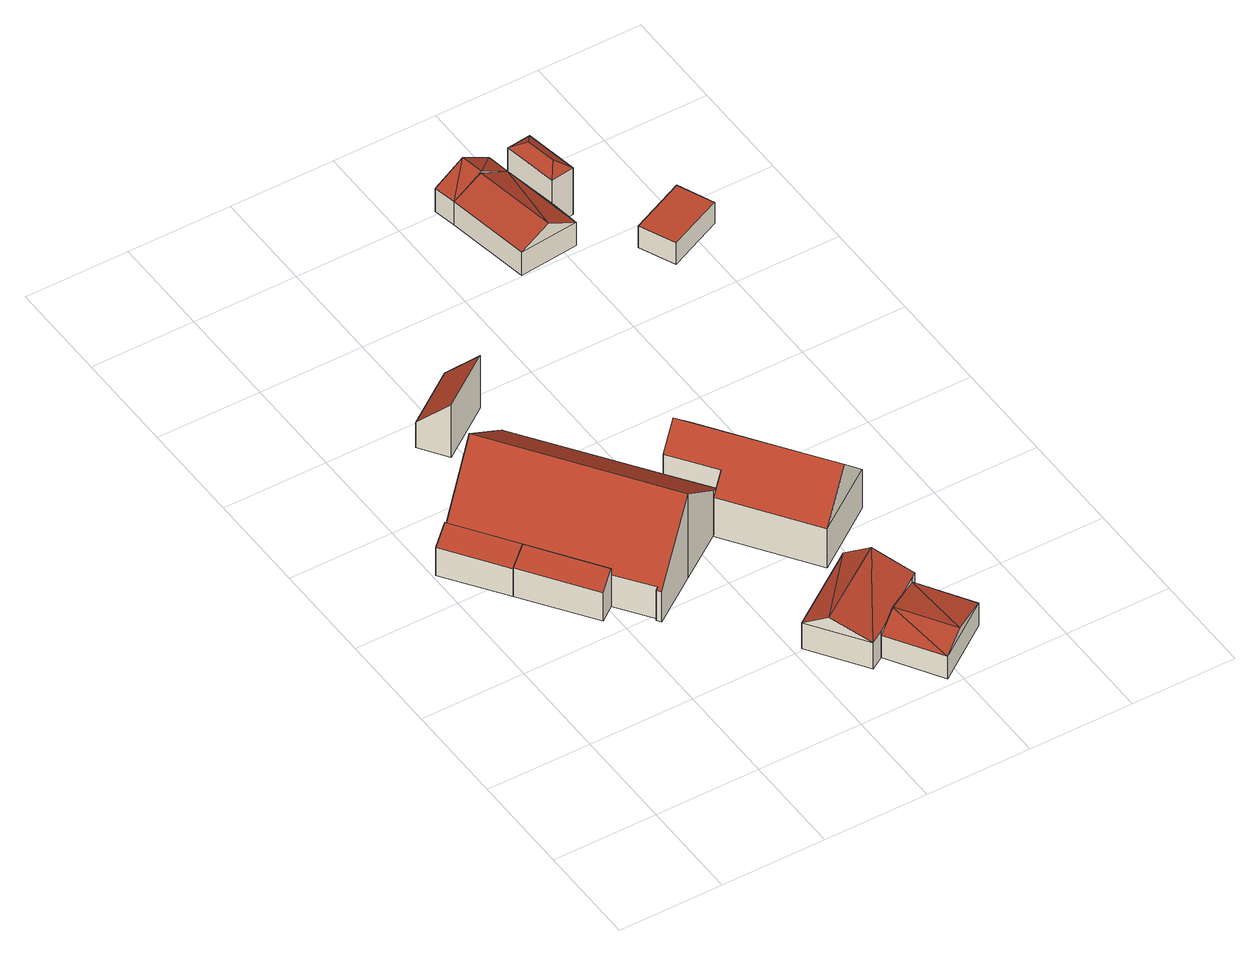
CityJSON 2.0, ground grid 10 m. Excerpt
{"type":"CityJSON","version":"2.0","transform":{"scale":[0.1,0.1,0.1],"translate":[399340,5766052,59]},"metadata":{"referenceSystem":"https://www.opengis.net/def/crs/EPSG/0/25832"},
"CityObjects":{
"building1":{"type":"Building","attributes":{"Gemeindeschluessel":"05566004","Geometrietyp2DReferenz":"3000","function":"51009_1610","roofType":"2100","measuredHeight":4.31},"geometry":[{"type":"Solid","lod":"2","boundaries":[[[[0,1,2,3]],[[4,5,1,0]],[[6,7,5,4]],[[3,2,7,6]],[[4,0,3,6]],[[1,5,7,2]]]],"semantics":{"surfaces":[{"type":"WallSurface"},{"type":"RoofSurface"},{"type":"GroundSurface"}],"values":[[0,0,0,0,1,2]]}}]},
"building2":{"type":"Building","attributes":{"name":"Eilers","Gemeindeschluessel":"05566004","Geometrietyp2DReferenz":"3000","function":"31001_1100"},"address":[{"country":"Germany","locality":"Altenberge","thoroughfareNumber":"117","thoroughfareName":"Hansell"}],"children":["building2-1","building2-2"]},
"building2-1":{"type":"BuildingPart","attributes":{"roofType":"3100","measuredHeight":9.37},"parents":["building2"],"geometry":[{"type":"Solid","lod":"2","boundaries":[[[[8,5,9,10]],[[11,1,5,8]],[[12,13,14,15]],[[16,17,13,12]],[[18,19,17,16]],[[20,21,19,18]],[[22,23,21,20]],[[24,25,23,22]],[[26,27,25,24]],[[28,29,27,26]],[[30,31,29,28]],[[10,9,31,30]],[[24,22,20,18,16,12,26]],[[15,11,8,10,30,28,26,12]],[[5,1,14,13,17,19,21,23,25,27,29,31,9]],[[1,11,15,14]]]],"semantics":{"surfaces":[{"type":"WallSurface"},{"type":"RoofSurface"},{"type":"GroundSurface"},{"type":"ClosureSurface"}],"values":[[0,0,0,0,0,0,0,0,0,0,0,0,1,1,2,3]]}}]},
"building2-2":{"type":"BuildingPart","attributes":{"roofType":"2100","measuredHeight":4.33},"parents":["building2"],"geometry":[{"type":"Solid","lod":"2","boundaries":[[[[1,11,0]],[[32,2,1,0]],[[33,34,2,32]],[[35,15,14,34,33]],[[33,32,0,35]],[[2,34,14,1]],[[15,35,0,11]],[[1,14,15,11]]]],"semantics":{"surfaces":[{"type":"WallSurface"},{"type":"RoofSurface"},{"type":"GroundSurface"},{"type":"ClosureSurface"}],"values":[[0,0,0,0,1,2,0,3]]}}]},
"building3":{"type":"Building","attributes":{"Gemeindeschluessel":"05566004","Geometrietyp2DReferenz":"3000","function":"51009_1610","roofType":"2100","measuredHeight":5.97},"geometry":[{"type":"Solid","lod":"2","boundaries":[[[[36,37,38,39]],[[40,41,37,36]],[[42,43,41,40]],[[39,38,43,42]],[[40,36,39,42]],[[37,41,43,38]]]],"semantics":{"surfaces":[{"type":"WallSurface"},{"type":"RoofSurface"},{"type":"GroundSurface"}],"values":[[0,0,0,0,1,2]]}}]},
"building4":{"type":"Building","attributes":{"Gemeindeschluessel":"05566004","Geometrietyp2DReferenz":"3000","function":"31001_2700","roofType":"3100","measuredHeight":4.42},"geometry":[{"type":"Solid","lod":"2","boundaries":[[[[44,45,46,47]],[[48,49,45,44]],[[50,51,49,48]],[[52,53,51,50]],[[54,55,53,52]],[[47,46,55,54]],[[56,57,47]],[[47,54,56]],[[52,50,48,44,57]],[[57,56,52]],[[56,54,52]],[[57,44,47]],[[45,49,51,53,55,46]]]],"semantics":{"surfaces":[{"type":"WallSurface"},{"type":"RoofSurface"},{"type":"GroundSurface"}],"values":[[0,0,0,0,0,0,1,1,1,1,0,0,2]]}}]},
"building5":{"type":"Building","attributes":{"Gemeindeschluessel":"05566004","Geometrietyp2DReferenz":"3000","function":"31001_2700","roofType":"3100","measuredHeight":3.49},"geometry":[{"type":"Solid","lod":"2","boundaries":[[[[58,59,49,60]],[[61,62,59,58]],[[63,51,62,61]],[[60,49,51,63]],[[58,64,61]],[[63,65,60]],[[64,58,60]],[[60,65,64]],[[61,64,65]],[[65,63,61]],[[59,62,51,49]]]],"semantics":{"surfaces":[{"type":"WallSurface"},{"type":"RoofSurface"},{"type":"GroundSurface"}],"values":[[0,0,0,0,0,0,1,1,1,1,2]]}}]},
"building6":{"type":"Building","attributes":{"Gemeindeschluessel":"05566004","Geometrietyp2DReferenz":"3000","function":"31001_2700","roofType":"5000","measuredHeight":8.19},"geometry":[{"type":"Solid","lod":"2","boundaries":[[[[66,67,68,69]],[[70,71,67,66]],[[72,73,71,70]],[[74,75,73,72]],[[76,77,75,74]],[[69,68,77,76]],[[70,66,78,79]],[[74,72,79,78,69,76]],[[69,78,66]],[[70,79,72]],[[67,71,73,75,77,68]]]],"semantics":{"surfaces":[{"type":"WallSurface"},{"type":"RoofSurface"},{"type":"GroundSurface"}],"values":[[0,0,0,0,0,0,1,1,0,0,2]]}}]},
"building7":{"type":"Building","attributes":{"Gemeindeschluessel":"05566004","Geometrietyp2DReferenz":"3000","function":"31001_2460","roofType":"5000","measuredHeight":4.21},"geometry":[{"type":"Solid","lod":"2","boundaries":[[[[80,81,82,83]],[[84,85,81,80]],[[86,87,85,84]],[[88,89,87,86]],[[83,82,89,88]],[[90,91,80,83]],[[88,86,84]],[[90,88,84]],[[84,91,90]],[[80,91,84]],[[88,90,83]],[[81,85,87,89,82]]]],"semantics":{"surfaces":[{"type":"WallSurface"},{"type":"RoofSurface"},{"type":"GroundSurface"}],"values":[[0,0,0,0,0,1,1,1,1,0,0,2]]}}]},
"building8":{"type":"Building","attributes":{"Gemeindeschluessel":"05566004","Geometrietyp2DReferenz":"3000","function":"31001_2700","roofType":"3100","measuredHeight":4.24},"geometry":[{"type":"Solid","lod":"2","boundaries":[[[[92,93,81,80]],[[94,95,93,92]],[[84,85,95,94]],[[80,81,85,84]],[[92,96,94]],[[84,97,80]],[[80,97,96]],[[96,92,80]],[[97,84,94]],[[94,96,97]],[[93,95,85,81]]]],"semantics":{"surfaces":[{"type":"WallSurface"},{"type":"RoofSurface"},{"type":"GroundSurface"}],"values":[[0,0,0,0,0,0,1,1,1,1,2]]}}]},
"building9":{"type":"Building","attributes":{"Gemeindeschluessel":"05566004","Geometrietyp2DReferenz":"3000","function":"31001_2700","roofType":"5000","measuredHeight":6},"geometry":[{"type":"Solid","lod":"2","boundaries":[[[[98,99,85,100]],[[101,102,99,98]],[[103,87,102,101]],[[100,85,87,103]],[[103,101,104]],[[104,101,98,105]],[[98,100,105]],[[105,100,103,104]],[[99,102,87,85]]]],"semantics":{"surfaces":[{"type":"WallSurface"},{"type":"RoofSurface"},{"type":"GroundSurface"}],"values":[[0,0,0,0,1,1,1,1,2]]}}]},
"building10":{"type":"Building","attributes":{"Gemeindeschluessel":"05566004","Geometrietyp2DReferenz":"3000","function":"31001_2700","roofType":"1000","measuredHeight":2.42},"geometry":[{"type":"Solid","lod":"2","boundaries":[[[[106,107,108,109]],[[110,111,107,106]],[[112,113,111,110]],[[109,108,113,112]],[[110,106,109,112]],[[107,111,113,108]]]],"semantics":{"surfaces":[{"type":"WallSurface"},{"type":"RoofSurface"},{"type":"GroundSurface"}],"values":[[0,0,0,0,1,2]]}}]}
},
"vertices":[
[57,290,50],[57,290,7],[41,280,7],[41,280,39],[102,226,50],[102,226,7],[87,215,39],[87,215,7],
[102,226,43],[126,193,7],[126,193,43],[57,290,43],[62,379,101],[62,379,7],[17,346,7],[17,346,43],[120,420,43],[120,420,7],[121,419,43],[121,419,7],[203,304,43],[203,304,7],[233,263,43],[233,263,7],[219,253,57],[219,253,7],[174,221,101],[174,221,7],[127,188,41],[127,188,7],[124,192,41],[124,192,7],
[41,280,38],[1,335,39],[1,335,7],[17,346,50],
[139,482,68],[139,482,9],[121,508,9],[121,508,37],[87,445,68],[87,445,9],[69,471,37],[69,471,9],
[318,102,33],[318,102,4],[282,154,4],[282,154,33],[313,98,33],[313,98,4],[257,58,33],[257,58,4],[244,50,33],[244,50,4],[208,102,33],[208,102,4],[222,82,48],[296,134,48],
[345,47,29],[345,47,4],[313,98,29],[289,7,29],[289,7,4],[257,58,29],[311,22,38],[278,73,38],
[253,339,48],[253,339,5],[203,304,5],[203,304,65],[340,216,48],[340,216,5],[277,171,49],[277,171,5],[219,253,49],[219,253,5],[233,263,65],[233,263,5],[221,317,87],[309,194,87],
[242,682,30],[242,682,4],[256,601,4],[256,601,30],[299,689,30],[299,689,4],[309,637,30],[309,637,4],[313,607,30],[313,607,4],[284,604,46],[270,685,46],
[238,704,30],[238,704,4],[295,711,30],[295,711,4],[267,708,47],[271,685,47],
[322,692,56],[322,692,4],[299,689,56],[331,640,56],[331,640,4],[309,637,56],[318,650,64],[313,679,64],
[407,601,29],[407,601,5],[354,577,5],[354,577,29],[422,567,29],[422,567,5],[369,543,29],[369,543,5]
]}
